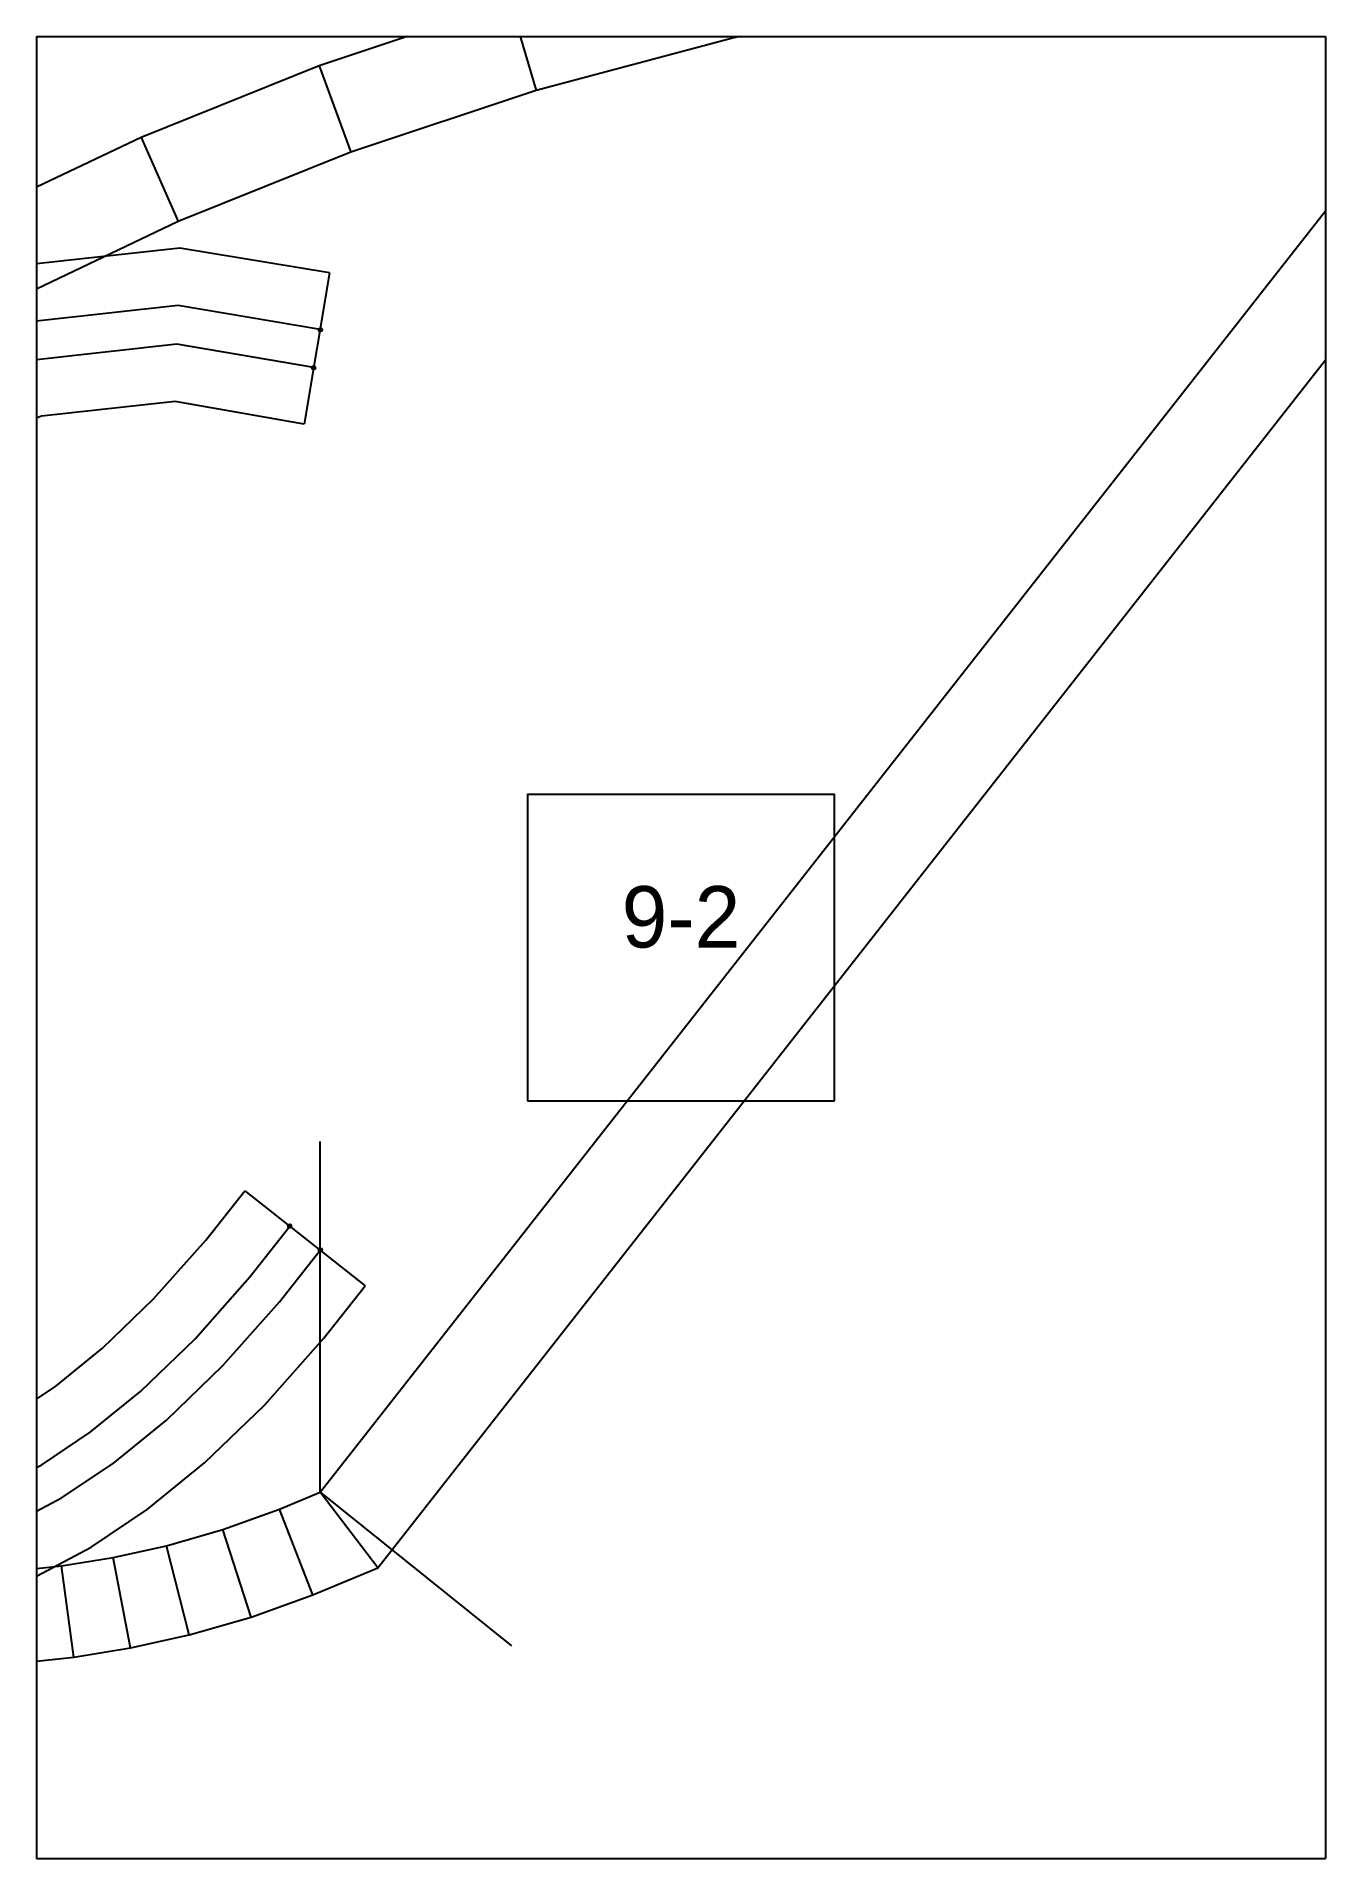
# Paper-space layout 'Plan 9-2' of a CAD drawing. Header units: metres, sheet in millimetres. Extents: x 0 to 210, y 0 to 297.
# The model-space entities are those that its viewports show. They can reach past a viewport. Long polylines and large blocks are cut down to what shows.
import ezdxf
from ezdxf.enums import TextEntityAlignment as Align

# ---------------------------------------------------------------- set-up
doc = ezdxf.new("R2010")
doc.units = ezdxf.units.M
for name, color, linetype in [('default', 7, 'Continuous'), ('mcircles', 7, 'Continuous'), ('TEXTLAYER', 7, 'Continuous'), ('VIEWPORTS', 7, 'Continuous')]:
    doc.layers.add(name, color=color, linetype=linetype)

msp = doc.modelspace()

# ---------------------------------------------------------------- linework, layer by layer
at = {"color": 9}
for p, q in [((210, -2079), (210, -2376)), ((210, -2079), (210, -2376)), ((420, -2079), (420, -2376)), ((420, -2079), (420, -2376)), ((0, -2376), (210, -2376)), ((0, -2376), (210, -2376)), ((210, -2376), (420, -2376)), ((210, -2376), (210, -2673)), ((210, -2376), (420, -2376)), ((210, -2376), (210, -2673)), ((420, -2376), (630, -2376)), ((420, -2376), (420, -2673)), ((420, -2376), (630, -2376)), ((420, -2376), (420, -2673)), ((290, -2499.5), (340, -2499.5)), ((290, -2499.5), (290, -2549.5)), ((340, -2549.5), (340, -2499.5)), ((290, -2549.5), (340, -2549.5)), ((0, -2673), (210, -2673)), ((0, -2673), (210, -2673)), ((210, -2673), (420, -2673)), ((210, -2673), (210, -2970)), ((210, -2673), (420, -2673)), ((210, -2673), (210, -2970)), ((420, -2673), (630, -2673)), ((420, -2673), (420, -2970)), ((420, -2673), (630, -2673)), ((420, -2673), (420, -2970))]:
    msp.add_line(p, q, dxfattribs=at)
at = {"layer": 'default', "color": 7, "linetype": 'Continuous'}
for p, q in [((320.15, -2361.62), (323.6, -2376.21)), ((357.65, -2369.19), (323.6, -2376.21)), ((287.12, -2370.43), (256.05, -2380.77)), ((287.12, -2370.43), (291.43, -2384.8)), ((323.6, -2376.21), (291.43, -2384.8)), ((256.05, -2380.77), (227.03, -2392.45)), ((256.05, -2380.77), (261.23, -2394.86)), ((291.43, -2384.8), (261.23, -2394.86)), ((227.03, -2392.45), (200.12, -2405.32)), ((227.03, -2392.45), (233.07, -2406.18)), ((256.21, -2613.27), (429.85, -2391.84)), ((261.23, -2394.86), (233.07, -2406.18)), ((233.07, -2406.18), (207.03, -2418.64)), ((233.33, -2410.51), (204.76, -2413.66)), ((257.76, -2414.54), (233.33, -2410.51)), ((257.76, -2414.54), (253.6, -2439.19)), ((265.61, -2625.59), (430.68, -2415.09)), ((233.07, -2419.85), (207.03, -2422.73)), ((256.21, -2423.76), (233.07, -2419.85)), ((232.89, -2426.15), (208.55, -2428.85)), ((255.16, -2429.97), (232.89, -2426.15)), ((208.55, -2428.85), (185.98, -2437.86)), ((210.81, -2437.92), (190.19, -2446.21)), ((232.62, -2435.5), (210.81, -2437.92)), ((253.6, -2439.19), (232.62, -2435.5)), ((256.21, -2613.27), (256.21, -2556.11)), ((237.59, -2572.19), (243.92, -2564.15)), ((243.92, -2564.15), (263.55, -2579.63)), ((243.92, -2564.15), (243.92, -2564.15)), ((244.76, -2578.19), (251.26, -2569.94)), ((251.26, -2569.94), (251.26, -2569.94)), ((229.08, -2581.79), (237.59, -2572.19)), ((249.6, -2582.23), (256.21, -2573.84)), ((256.21, -2573.84), (256.21, -2573.84)), ((235.83, -2588.26), (244.76, -2578.19)), ((256.77, -2588.23), (263.55, -2579.63)), ((263.55, -2579.63), (263.55, -2579.63)), ((220.78, -2589.82), (229.08, -2581.79)), ((240.38, -2592.62), (249.6, -2582.23)), ((213.18, -2596.01), (220.78, -2589.82)), ((226.99, -2596.81), (235.83, -2588.26)), ((247.13, -2599.09), (256.77, -2588.23)), ((231.17, -2601.52), (240.38, -2592.62)), ((206.05, -2600.8), (213.18, -2596.01)), ((218.74, -2603.52), (226.99, -2596.81)), ((222.49, -2608.59), (231.17, -2601.52)), ((237.37, -2608.52), (247.13, -2599.09)), ((210.85, -2608.82), (218.74, -2603.52)), ((203.06, -2612.96), (210.85, -2608.82)), ((214.09, -2614.22), (222.49, -2608.59)), ((228.05, -2616.1), (237.37, -2608.52)), ((249.6, -2616.06), (256.21, -2613.27)), ((256.21, -2613.27), (287.38, -2638.34)), ((265.61, -2625.59), (256.21, -2613.27)), ((205.71, -2618.68), (214.09, -2614.22)), ((218.89, -2622.24), (228.05, -2616.1)), ((240.38, -2619.35), (249.6, -2616.06)), ((255.04, -2630.04), (249.6, -2616.06)), ((231.17, -2622), (240.38, -2619.35)), ((244.98, -2633.63), (240.38, -2619.35)), ((209.64, -2627.16), (218.89, -2622.24)), ((222.49, -2623.93), (231.17, -2622)), ((234.87, -2636.53), (231.17, -2622)), ((205.71, -2626.19), (214.09, -2625.3)), ((214.09, -2625.3), (222.49, -2623.93)), ((216.09, -2640.16), (214.09, -2625.3)), ((225.33, -2638.66), (222.49, -2623.93)), ((200.83, -2630.66), (209.64, -2627.16)), ((255.04, -2630.04), (265.61, -2625.59)), ((244.98, -2633.63), (255.04, -2630.04)), ((234.87, -2636.53), (244.98, -2633.63)), ((225.33, -2638.66), (234.87, -2636.53)), ((206.89, -2641.14), (216.09, -2640.16)), ((216.09, -2640.16), (225.33, -2638.66))]:
    msp.add_line(p, q, dxfattribs=at)
at = {"layer": 'mcircles', "color": 7, "linetype": 'Continuous'}
for centre in [(256.25, -2423.8), (255.15, -2430), (251.25, -2569.9), (256.25, -2573.8)]:
    msp.add_circle(centre, 0.3, dxfattribs=at)

# ---------------------------------------------------------------- texts
at = {"layer": 'TEXTLAYER', "color": 1}
msp.add_text('9-2', height=10, dxfattribs=at).set_placement((315, -2524.5), align=Align.CENTER)

psp = doc.layouts.new('Plan 9-2')

# ---------------------------------------------------------------- viewports
at = {"layer": 'VIEWPORTS'}
psp.add_viewport(center=(105, 148.5), size=(210, 297), view_center_point=(315, -2524.5), view_height=297, dxfattribs=at)

doc.saveas('drawing.dxf')
